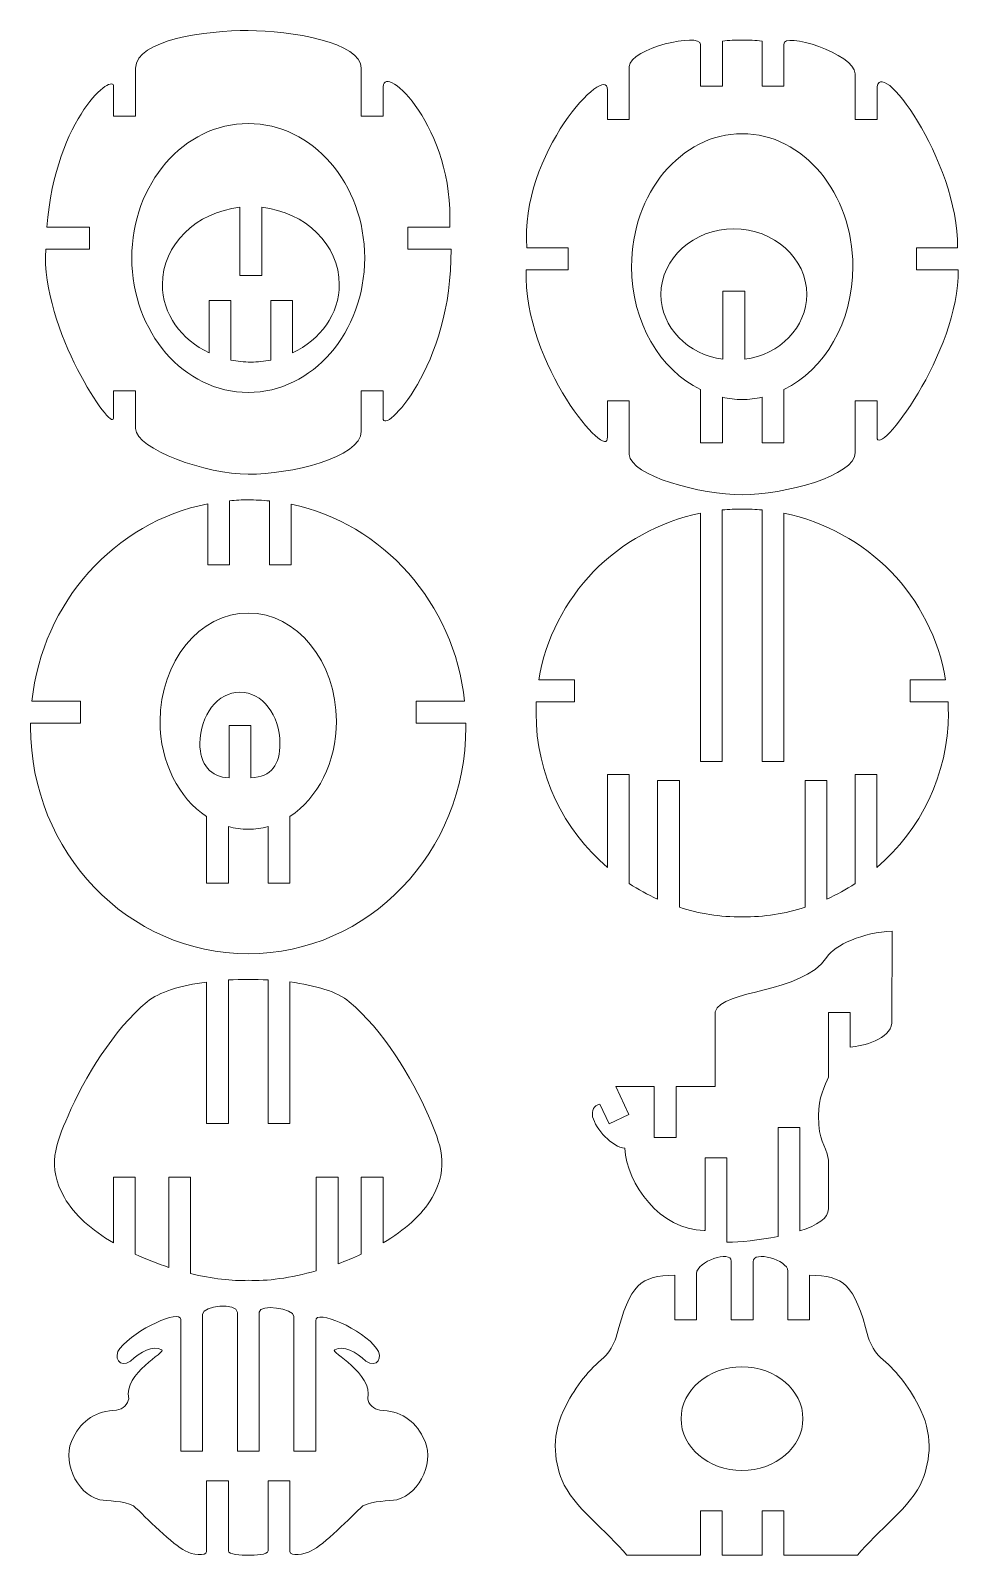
# Model space of a CAD drawing. Header units: inches. Extents: x 47 to 175, y 139 to 348.
import ezdxf

# ---------------------------------------------------------------- set-up
doc = ezdxf.new("R2010")
doc.units = ezdxf.units.IN
doc.header["$MEASUREMENT"] = 0
doc.layers.add('Capa 1', color=7, linetype='Continuous')

msp = doc.modelspace()

# ---------------------------------------------------------------- linework, layer by layer
at = {"layer": 'Capa 1', "lineweight": 20}
for points, knots in [([(77.37, 348.38), (83.12, 348.38), (92.96, 346.74), (92.9, 343.21), (92.9, 343.21), (92.9, 336.63), (92.9, 336.63), (92.9, 336.63), (95.9, 336.63), (95.9, 336.63), (95.9, 336.63), (95.9, 340.65), (95.9, 340.65), (95.99, 344.12), (105.72, 335.07), (105.05, 321.33), (105.05, 321.33), (99.28, 321.33), (99.28, 321.33), (99.28, 321.33), (99.28, 318.33), (99.28, 318.33), (99.28, 318.33), (105.23, 318.33), (105.23, 318.33), (105.42, 302.16), (95.84, 292.6), (95.9, 295.1), (95.9, 295.1), (95.9, 298.86), (95.9, 298.86), (95.9, 298.86), (92.9, 298.86), (92.9, 298.86), (92.9, 298.86), (92.9, 293.28), (92.9, 293.28), (92.83, 289.61), (83.12, 287.38), (77.37, 287.38), (71.62, 287.38), (61.98, 290.81), (61.85, 293.68), (61.85, 293.68), (61.85, 298.86), (61.85, 298.86), (61.85, 298.86), (58.85, 298.86), (58.85, 298.86), (58.85, 298.86), (58.85, 295.1), (58.85, 295.1), (58.74, 293.01), (48.86, 307.32), (49.52, 318.33), (49.52, 318.33), (55.53, 318.33), (55.53, 318.33), (55.53, 318.33), (55.53, 321.33), (55.53, 321.33), (55.53, 321.33), (49.69, 321.33), (49.69, 321.33), (50.88, 336.66), (59.02, 342.73), (58.85, 340.65), (58.85, 340.65), (58.85, 336.63), (58.85, 336.63), (58.85, 336.63), (61.85, 336.63), (61.85, 336.63), (61.85, 336.63), (61.85, 343.21), (61.85, 343.21), (61.98, 347.14), (71.62, 348.38), (77.37, 348.38), (77.37, 348.38), (77.37, 348.38), (77.37, 348.38)], [0, 0, 0, 0, 1, 1, 1, 2, 2, 2, 3, 3, 3, 4, 4, 4, 5, 5, 5, 6, 6, 6, 7, 7, 7, 8, 8, 8, 9, 9, 9, 10, 10, 10, 11, 11, 11, 12, 12, 12, 13, 13, 13, 14, 14, 14, 15, 15, 15, 16, 16, 16, 17, 17, 17, 18, 18, 18, 19, 19, 19, 20, 20, 20, 21, 21, 21, 22, 22, 22, 23, 23, 23, 24, 24, 24, 25, 25, 25, 26, 26, 26, 27, 27, 27, 27]), ([(145.25, 347.07), (146.17, 347.07), (147.08, 347.02), (147.98, 346.93), (147.98, 346.93), (147.98, 340.73), (147.98, 340.73), (147.98, 340.73), (150.98, 340.73), (150.98, 340.73), (150.98, 340.73), (150.98, 346.48), (150.98, 346.48), (150.74, 348.33), (160.73, 345.16), (160.78, 342.45), (160.78, 342.45), (160.78, 336.17), (160.78, 336.17), (160.78, 336.17), (163.78, 336.17), (163.78, 336.17), (163.78, 336.17), (163.78, 340.23), (163.78, 340.23), (163.75, 345.61), (174.99, 330.58), (174.84, 318.49), (174.84, 318.49), (169.19, 318.49), (169.19, 318.49), (169.19, 318.49), (169.19, 315.49), (169.19, 315.49), (169.19, 315.49), (174.94, 315.49), (174.94, 315.49), (175.11, 304.15), (163.76, 289.25), (163.78, 292.51), (163.78, 292.51), (163.78, 297.49), (163.78, 297.49), (163.78, 297.49), (160.78, 297.49), (160.78, 297.49), (160.78, 297.49), (160.78, 290.36), (160.78, 290.36), (160.82, 287.17), (150.94, 284.56), (145.25, 284.56), (139.56, 284.56), (129.88, 287.17), (129.72, 290.1), (129.72, 290.1), (129.72, 297.49), (129.72, 297.49), (129.72, 297.49), (126.72, 297.49), (126.72, 297.49), (126.72, 297.49), (126.72, 292.51), (126.72, 292.51), (127, 288.79), (115.13, 302.43), (115.56, 315.49), (115.56, 315.49), (121.33, 315.49), (121.33, 315.49), (121.33, 315.49), (121.33, 318.49), (121.33, 318.49), (121.33, 318.49), (115.67, 318.49), (115.67, 318.49), (114.52, 331.38), (126.79, 344.19), (126.72, 340.23), (126.72, 340.23), (126.72, 336.17), (126.72, 336.17), (126.72, 336.17), (129.72, 336.17), (129.72, 336.17), (129.72, 336.17), (129.72, 343.44), (129.72, 343.44), (129.84, 345.99), (139.49, 348.14), (139.52, 346.48), (139.52, 346.48), (139.52, 340.73), (139.52, 340.73), (139.52, 340.73), (142.52, 340.73), (142.52, 340.73), (142.52, 340.73), (142.52, 346.93), (142.52, 346.93), (143.42, 347.02), (144.33, 347.07), (145.25, 347.07), (145.25, 347.07), (145.25, 347.07), (145.25, 347.07)], [0, 0, 0, 0, 1, 1, 1, 2, 2, 2, 3, 3, 3, 4, 4, 4, 5, 5, 5, 6, 6, 6, 7, 7, 7, 8, 8, 8, 9, 9, 9, 10, 10, 10, 11, 11, 11, 12, 12, 12, 13, 13, 13, 14, 14, 14, 15, 15, 15, 16, 16, 16, 17, 17, 17, 18, 18, 18, 19, 19, 19, 20, 20, 20, 21, 21, 21, 22, 22, 22, 23, 23, 23, 24, 24, 24, 25, 25, 25, 26, 26, 26, 27, 27, 27, 28, 28, 28, 29, 29, 29, 30, 30, 30, 31, 31, 31, 32, 32, 32, 33, 33, 33, 34, 34, 34, 35, 35, 35, 35]), ([(77.36, 335.6), (86.2, 335.6), (93.36, 327.33), (93.36, 317.12), (93.36, 306.91), (86.2, 298.63), (77.36, 298.63), (68.52, 298.63), (61.36, 306.91), (61.36, 317.12), (61.36, 327.33), (68.52, 335.6), (77.36, 335.6), (77.36, 335.6), (77.36, 335.6), (77.36, 335.6)], [0, 0, 0, 0, 1, 1, 1, 2, 2, 2, 3, 3, 3, 4, 4, 4, 5, 5, 5, 5]), ([(145.25, 334.2), (153.65, 334.2), (160.46, 326.02), (160.46, 315.93), (160.46, 308.28), (156.54, 301.73), (150.98, 299.01), (150.98, 299.01), (150.98, 291.69), (150.98, 291.69), (150.98, 291.69), (147.98, 291.69), (147.98, 291.69), (147.98, 291.69), (147.98, 297.96), (147.98, 297.96), (147.1, 297.76), (146.18, 297.66), (145.25, 297.66), (144.32, 297.66), (143.4, 297.77), (142.52, 297.96), (142.52, 297.96), (142.52, 291.69), (142.52, 291.69), (142.52, 291.69), (139.52, 291.69), (139.52, 291.69), (139.52, 291.69), (139.52, 299.01), (139.52, 299.01), (133.96, 301.73), (130.04, 308.28), (130.04, 315.93), (130.04, 326.02), (136.85, 334.2), (145.25, 334.2), (145.25, 334.2), (145.25, 334.2), (145.25, 334.2)], [0, 0, 0, 0, 1, 1, 1, 2, 2, 2, 3, 3, 3, 4, 4, 4, 5, 5, 5, 6, 6, 6, 7, 7, 7, 8, 8, 8, 9, 9, 9, 10, 10, 10, 11, 11, 11, 12, 12, 12, 13, 13, 13, 13]), ([(79.22, 324.08), (85.22, 323.43), (89.87, 318.93), (89.87, 313.48), (89.87, 309.41), (87.27, 305.86), (83.45, 304.06), (83.45, 304.06), (83.45, 311.28), (83.45, 311.28), (83.45, 311.28), (80.45, 311.28), (80.45, 311.28), (80.45, 311.28), (80.45, 303.07), (80.45, 303.07), (79.57, 302.9), (78.66, 302.8), (77.72, 302.8), (76.78, 302.8), (75.86, 302.9), (74.98, 303.07), (74.98, 303.07), (74.98, 311.28), (74.98, 311.28), (74.98, 311.28), (71.98, 311.28), (71.98, 311.28), (71.98, 311.28), (71.98, 304.06), (71.98, 304.06), (68.16, 305.86), (65.56, 309.41), (65.56, 313.48), (65.56, 318.93), (70.21, 323.43), (76.22, 324.08), (76.22, 324.08), (76.22, 314.71), (76.22, 314.71), (76.22, 314.71), (79.22, 314.71), (79.22, 314.71), (79.22, 314.71), (79.22, 324.08), (79.22, 324.08), (79.22, 324.08), (79.22, 324.08), (79.22, 324.08)], [0, 0, 0, 0, 1, 1, 1, 2, 2, 2, 3, 3, 3, 4, 4, 4, 5, 5, 5, 6, 6, 6, 7, 7, 7, 8, 8, 8, 9, 9, 9, 10, 10, 10, 11, 11, 11, 12, 12, 12, 13, 13, 13, 14, 14, 14, 15, 15, 15, 16, 16, 16, 16]), ([(144.1, 321.12), (149.64, 321.12), (154.12, 317.08), (154.12, 312.1), (154.12, 307.58), (150.42, 303.83), (145.6, 303.18), (145.6, 303.18), (145.6, 312.56), (145.6, 312.56), (145.6, 312.56), (142.6, 312.56), (142.6, 312.56), (142.6, 312.56), (142.6, 303.18), (142.6, 303.18), (137.78, 303.83), (134.08, 307.58), (134.08, 312.1), (134.08, 317.08), (138.57, 321.12), (144.1, 321.12), (144.1, 321.12), (144.1, 321.12), (144.1, 321.12)], [0, 0, 0, 0, 1, 1, 1, 2, 2, 2, 3, 3, 3, 4, 4, 4, 5, 5, 5, 6, 6, 6, 7, 7, 7, 8, 8, 8, 8]), ([(77.36, 283.86), (78.34, 283.86), (79.3, 283.81), (80.26, 283.71), (80.26, 283.71), (80.26, 274.92), (80.26, 274.92), (80.26, 274.92), (83.26, 274.92), (83.26, 274.92), (83.26, 274.92), (83.26, 283.25), (83.26, 283.25), (95.88, 280.62), (105.64, 269.71), (107.09, 256.18), (107.09, 256.18), (100.43, 256.18), (100.43, 256.18), (100.43, 256.18), (100.43, 253.18), (100.43, 253.18), (100.43, 253.18), (107.28, 253.18), (107.28, 253.18), (107.28, 253.01), (107.28, 252.83), (107.28, 252.66), (107.28, 235.43), (93.88, 221.46), (77.36, 221.46), (60.83, 221.46), (47.44, 235.43), (47.44, 252.66), (47.44, 252.83), (47.44, 253.01), (47.44, 253.18), (47.44, 253.18), (54.29, 253.18), (54.29, 253.18), (54.29, 253.18), (54.29, 256.18), (54.29, 256.18), (54.29, 256.18), (47.62, 256.18), (47.62, 256.18), (49.09, 269.83), (59.01, 280.81), (71.79, 283.32), (71.79, 283.32), (71.79, 274.92), (71.79, 274.92), (71.79, 274.92), (74.79, 274.92), (74.79, 274.92), (74.79, 274.92), (74.79, 283.74), (74.79, 283.74), (75.64, 283.82), (76.49, 283.86), (77.36, 283.86), (77.36, 283.86), (77.36, 283.86), (77.36, 283.86)], [0, 0, 0, 0, 1, 1, 1, 2, 2, 2, 3, 3, 3, 4, 4, 4, 5, 5, 5, 6, 6, 6, 7, 7, 7, 8, 8, 8, 9, 9, 9, 10, 10, 10, 11, 11, 11, 12, 12, 12, 13, 13, 13, 14, 14, 14, 15, 15, 15, 16, 16, 16, 17, 17, 17, 18, 18, 18, 19, 19, 19, 20, 20, 20, 21, 21, 21, 21]), ([(145.25, 282.6), (146.17, 282.6), (147.08, 282.55), (147.98, 282.47), (147.98, 282.47), (147.98, 247.89), (147.98, 247.89), (147.98, 247.89), (150.98, 247.89), (150.98, 247.89), (150.98, 247.89), (150.98, 282.02), (150.98, 282.02), (162.41, 279.7), (171.32, 270.57), (173.21, 259.1), (173.21, 259.1), (168.32, 259.1), (168.32, 259.1), (168.32, 259.1), (168.32, 256.1), (168.32, 256.1), (168.32, 256.1), (173.54, 256.1), (173.54, 256.1), (173.57, 255.59), (173.58, 255.08), (173.58, 254.56), (173.58, 246.08), (169.78, 238.48), (163.77, 233.34), (163.77, 233.34), (163.77, 246.11), (163.77, 246.11), (163.77, 246.11), (160.77, 246.11), (160.77, 246.11), (160.77, 246.11), (160.77, 231.1), (160.77, 231.1), (159.54, 230.3), (158.24, 229.59), (156.88, 228.98), (156.88, 228.98), (156.88, 245.26), (156.88, 245.26), (156.88, 245.26), (153.88, 245.26), (153.88, 245.26), (153.88, 245.26), (153.88, 227.85), (153.88, 227.85), (151.16, 226.98), (148.26, 226.52), (145.25, 226.52), (142.24, 226.52), (139.33, 226.98), (136.61, 227.85), (136.61, 227.85), (136.61, 245.26), (136.61, 245.26), (136.61, 245.26), (133.61, 245.26), (133.61, 245.26), (133.61, 245.26), (133.61, 228.99), (133.61, 228.99), (132.25, 229.59), (130.95, 230.3), (129.72, 231.1), (129.72, 231.1), (129.72, 246.11), (129.72, 246.11), (129.72, 246.11), (126.72, 246.11), (126.72, 246.11), (126.72, 246.11), (126.72, 233.34), (126.72, 233.34), (120.71, 238.48), (116.91, 246.08), (116.91, 254.56), (116.91, 255.08), (116.92, 255.59), (116.95, 256.1), (116.95, 256.1), (122.18, 256.1), (122.18, 256.1), (122.18, 256.1), (122.18, 259.1), (122.18, 259.1), (122.18, 259.1), (117.28, 259.1), (117.28, 259.1), (119.17, 270.57), (128.09, 279.7), (139.51, 282.02), (139.51, 282.02), (139.51, 247.89), (139.51, 247.89), (139.51, 247.89), (142.51, 247.89), (142.51, 247.89), (142.51, 247.89), (142.51, 282.47), (142.51, 282.47), (143.41, 282.55), (144.32, 282.6), (145.25, 282.6), (145.25, 282.6), (145.25, 282.6), (145.25, 282.6)], [0, 0, 0, 0, 1, 1, 1, 2, 2, 2, 3, 3, 3, 4, 4, 4, 5, 5, 5, 6, 6, 6, 7, 7, 7, 8, 8, 8, 9, 9, 9, 10, 10, 10, 11, 11, 11, 12, 12, 12, 13, 13, 13, 14, 14, 14, 15, 15, 15, 16, 16, 16, 17, 17, 17, 18, 18, 18, 19, 19, 19, 20, 20, 20, 21, 21, 21, 22, 22, 22, 23, 23, 23, 24, 24, 24, 25, 25, 25, 26, 26, 26, 27, 27, 27, 28, 28, 28, 29, 29, 29, 30, 30, 30, 31, 31, 31, 32, 32, 32, 33, 33, 33, 34, 34, 34, 35, 35, 35, 36, 36, 36, 37, 37, 37, 37]), ([(77.36, 268.3), (84.05, 268.3), (89.48, 261.64), (89.48, 253.43), (89.48, 247.77), (86.89, 242.84), (83.09, 240.33), (83.09, 240.33), (83.09, 231.17), (83.09, 231.17), (83.09, 231.17), (80.09, 231.17), (80.09, 231.17), (80.09, 231.17), (80.09, 238.95), (80.09, 238.95), (79.21, 238.7), (78.3, 238.57), (77.36, 238.57), (76.42, 238.57), (75.5, 238.7), (74.63, 238.95), (74.63, 238.95), (74.63, 231.17), (74.63, 231.17), (74.63, 231.17), (71.63, 231.17), (71.63, 231.17), (71.63, 231.17), (71.63, 240.33), (71.63, 240.33), (67.82, 242.84), (65.24, 247.77), (65.24, 253.43), (65.24, 261.64), (70.67, 268.3), (77.36, 268.3), (77.36, 268.3), (77.36, 268.3), (77.36, 268.3)], [0, 0, 0, 0, 1, 1, 1, 2, 2, 2, 3, 3, 3, 4, 4, 4, 5, 5, 5, 6, 6, 6, 7, 7, 7, 8, 8, 8, 9, 9, 9, 10, 10, 10, 11, 11, 11, 12, 12, 12, 13, 13, 13, 13]), ([(76.22, 257.43), (79.26, 257.43), (81.72, 254.27), (81.72, 250.38), (81.72, 247.51), (80.59, 245.74), (77.72, 245.66), (77.72, 245.66), (77.72, 252.84), (77.72, 252.84), (77.72, 252.84), (74.72, 252.84), (74.72, 252.84), (74.72, 252.84), (74.72, 245.66), (74.72, 245.66), (72.21, 245.69), (70.71, 247.51), (70.71, 250.38), (70.71, 254.27), (73.18, 257.43), (76.22, 257.43), (76.22, 257.43), (76.22, 257.43), (76.22, 257.43)], [0, 0, 0, 0, 1, 1, 1, 2, 2, 2, 3, 3, 3, 4, 4, 4, 5, 5, 5, 6, 6, 6, 7, 7, 7, 8, 8, 8, 8]), ([(165.84, 224.56), (161.94, 224.44), (157.89, 222.63), (156.9, 221), (153.32, 215.81), (142.58, 216.68), (141.51, 213.47), (141.51, 213.47), (141.51, 203.21), (141.51, 203.21), (141.51, 203.21), (136.15, 203.21), (136.15, 203.21), (136.15, 203.21), (136.15, 196.21), (136.15, 196.21), (136.15, 196.21), (133.15, 196.21), (133.15, 196.21), (133.15, 196.21), (133.15, 203.21), (133.15, 203.21), (133.15, 203.21), (127.88, 203.21), (127.88, 203.21), (127.88, 203.21), (129.67, 199.35), (129.67, 199.35), (129.67, 199.35), (126.95, 198.09), (126.95, 198.09), (126.95, 198.09), (125.69, 200.79), (125.69, 200.79), (124.82, 200.66), (124.53, 199.84), (124.69, 199.06), (125.1, 197.36), (127.39, 194.87), (129.11, 194.73), (129.37, 189.83), (134, 183.46), (140.02, 183.43), (140.06, 183.43), (140.1, 183.43), (140.14, 183.43), (140.14, 183.43), (140.14, 193.42), (140.14, 193.42), (140.14, 193.42), (143.14, 193.42), (143.14, 193.42), (143.14, 193.42), (143.14, 181.82), (143.14, 181.82), (143.18, 181.82), (143.22, 181.81), (143.26, 181.81), (144.84, 181.81), (147.55, 182.08), (150.18, 182.61), (150.18, 182.61), (150.18, 197.57), (150.18, 197.57), (150.18, 197.57), (153.18, 197.57), (153.18, 197.57), (153.18, 197.57), (153.18, 183.36), (153.18, 183.36), (155.59, 184.11), (157.11, 185.12), (157.11, 186.4), (157.11, 186.4), (157.11, 193.1), (157.11, 193.1), (156.6, 195.65), (155.78, 195.4), (155.73, 199.21), (155.69, 201.67), (156.66, 203.39), (157.11, 204.52), (157.11, 204.52), (157.11, 213.41), (157.11, 213.41), (157.11, 213.41), (160.11, 213.41), (160.11, 213.41), (160.11, 213.41), (160.11, 208.62), (160.11, 208.62), (161.8, 208.75), (165.65, 209.73), (165.81, 211.91), (165.81, 211.91), (165.84, 224.56), (165.84, 224.56), (165.84, 224.56), (165.84, 224.56), (165.84, 224.56)], [0, 0, 0, 0, 1, 1, 1, 2, 2, 2, 3, 3, 3, 4, 4, 4, 5, 5, 5, 6, 6, 6, 7, 7, 7, 8, 8, 8, 9, 9, 9, 10, 10, 10, 11, 11, 11, 12, 12, 12, 13, 13, 13, 14, 14, 14, 15, 15, 15, 16, 16, 16, 17, 17, 17, 18, 18, 18, 19, 19, 19, 20, 20, 20, 21, 21, 21, 22, 22, 22, 23, 23, 23, 24, 24, 24, 25, 25, 25, 26, 26, 26, 27, 27, 27, 28, 28, 28, 29, 29, 29, 30, 30, 30, 31, 31, 31, 32, 32, 32, 33, 33, 33, 33]), ([(77.36, 176.58), (75.19, 176.45), (72.39, 176.78), (69.43, 177.5), (69.43, 177.5), (69.43, 190.74), (69.43, 190.74), (69.43, 190.74), (66.43, 190.74), (66.43, 190.74), (66.43, 190.74), (66.43, 178.35), (66.43, 178.35), (64.88, 178.86), (63.32, 179.46), (61.83, 180.15), (61.83, 180.15), (61.83, 190.74), (61.83, 190.74), (61.83, 190.74), (58.83, 190.74), (58.83, 190.74), (58.83, 190.74), (58.83, 181.72), (58.83, 181.72), (55.89, 183.45), (53.44, 185.56), (52.09, 187.95), (49.65, 192.29), (50.91, 195.27), (52.59, 199.18), (54.86, 204.43), (58.86, 211.03), (63.47, 214.87), (65.07, 216.21), (68.11, 217.11), (71.63, 217.58), (71.63, 217.58), (71.63, 198.13), (71.63, 198.13), (71.63, 198.13), (74.63, 198.13), (74.63, 198.13), (74.63, 198.13), (74.63, 217.86), (74.63, 217.86), (76.43, 217.97), (78.29, 217.97), (80.09, 217.86), (80.09, 217.86), (80.09, 198.13), (80.09, 198.13), (80.09, 198.13), (83.09, 198.13), (83.09, 198.13), (83.09, 198.13), (83.09, 217.59), (83.09, 217.59), (86.6, 217.13), (89.62, 216.23), (91.25, 214.87), (95.85, 211.03), (99.86, 204.43), (102.13, 199.18), (103.81, 195.27), (105.07, 192.29), (102.63, 187.95), (101.28, 185.56), (98.83, 183.45), (95.89, 181.72), (95.89, 181.72), (95.89, 190.74), (95.89, 190.74), (95.89, 190.74), (92.89, 190.74), (92.89, 190.74), (92.89, 190.74), (92.89, 180.15), (92.89, 180.15), (91.85, 179.67), (90.78, 179.23), (89.7, 178.84), (89.7, 178.84), (89.7, 190.74), (89.7, 190.74), (89.7, 190.74), (86.7, 190.74), (86.7, 190.74), (86.7, 190.74), (86.7, 177.88), (86.7, 177.88), (83.23, 176.89), (79.87, 176.42), (77.36, 176.58), (77.36, 176.58), (77.36, 176.58), (77.36, 176.58)], [0, 0, 0, 0, 1, 1, 1, 2, 2, 2, 3, 3, 3, 4, 4, 4, 5, 5, 5, 6, 6, 6, 7, 7, 7, 8, 8, 8, 9, 9, 9, 10, 10, 10, 11, 11, 11, 12, 12, 12, 13, 13, 13, 14, 14, 14, 15, 15, 15, 16, 16, 16, 17, 17, 17, 18, 18, 18, 19, 19, 19, 20, 20, 20, 21, 21, 21, 22, 22, 22, 23, 23, 23, 24, 24, 24, 25, 25, 25, 26, 26, 26, 27, 27, 27, 28, 28, 28, 29, 29, 29, 30, 30, 30, 31, 31, 31, 32, 32, 32, 32]), ([(145.25, 138.78), (145.25, 138.78), (142.51, 138.78), (142.51, 138.78), (142.51, 138.78), (142.51, 144.88), (142.51, 144.88), (142.51, 144.88), (139.51, 144.88), (139.51, 144.88), (139.51, 144.88), (139.51, 138.78), (139.51, 138.78), (139.51, 138.78), (129.39, 138.78), (129.39, 138.78), (126.77, 142.03), (121.88, 145.54), (120.5, 149.07), (119.35, 151.88), (118.95, 155.53), (121.04, 159.38), (122.34, 161.99), (124.33, 164.46), (126.23, 165.94), (127.02, 166.77), (127.58, 167.63), (127.92, 168.77), (129.89, 176.21), (131.24, 177.17), (135.98, 177.26), (135.98, 177.26), (135.98, 171.16), (135.98, 171.16), (135.98, 171.16), (138.98, 171.16), (138.98, 171.16), (138.98, 171.16), (138.98, 177.51), (138.98, 177.51), (138.98, 179.17), (143.75, 180.76), (143.75, 179.2), (143.75, 179.2), (143.75, 171.16), (143.75, 171.16), (143.75, 171.16), (146.75, 171.16), (146.75, 171.16), (146.75, 171.16), (146.75, 179.12), (146.75, 179.12), (146.75, 180.73), (151.52, 179.39), (151.52, 177.85), (151.52, 177.85), (151.52, 171.16), (151.52, 171.16), (151.52, 171.16), (154.52, 171.16), (154.52, 171.16), (154.52, 171.16), (154.52, 177.26), (154.52, 177.26), (159.25, 177.17), (160.6, 176.21), (162.57, 168.77), (162.91, 167.63), (163.47, 166.77), (164.26, 165.94), (166.16, 164.46), (168.15, 161.99), (169.46, 159.38), (171.54, 155.53), (171.14, 151.88), (169.99, 149.07), (168.62, 145.54), (163.72, 142.03), (161.1, 138.78), (161.1, 138.78), (150.98, 138.78), (150.98, 138.78), (150.98, 138.78), (150.98, 144.88), (150.98, 144.88), (150.98, 144.88), (147.98, 144.88), (147.98, 144.88), (147.98, 144.88), (147.98, 138.78), (147.98, 138.78), (147.98, 138.78), (145.25, 138.78), (145.25, 138.78), (145.25, 138.78), (145.25, 138.78), (145.25, 138.78)], [0, 0, 0, 0, 1, 1, 1, 2, 2, 2, 3, 3, 3, 4, 4, 4, 5, 5, 5, 6, 6, 6, 7, 7, 7, 8, 8, 8, 9, 9, 9, 10, 10, 10, 11, 11, 11, 12, 12, 12, 13, 13, 13, 14, 14, 14, 15, 15, 15, 16, 16, 16, 17, 17, 17, 18, 18, 18, 19, 19, 19, 20, 20, 20, 21, 21, 21, 22, 22, 22, 23, 23, 23, 24, 24, 24, 25, 25, 25, 26, 26, 26, 27, 27, 27, 28, 28, 28, 29, 29, 29, 30, 30, 30, 31, 31, 31, 32, 32, 32, 32]), ([(77.36, 138.78), (76.39, 138.78), (74.61, 138.87), (74.63, 139.39), (74.63, 139.39), (74.63, 148.99), (74.63, 148.99), (74.63, 148.99), (71.63, 148.99), (71.63, 148.99), (71.63, 148.99), (71.63, 139.27), (71.63, 139.27), (71.63, 138.61), (69.58, 138.81), (68.71, 139.4), (67.04, 140.09), (63.24, 144.09), (61.59, 145.57), (60.2, 146.3), (58.04, 146.2), (56.94, 146.4), (53.64, 147.29), (51.56, 152.01), (53.35, 155), (54.46, 157.34), (56.53, 158.62), (59.27, 158.73), (60.11, 158.84), (60.87, 159.57), (60.93, 160.3), (60.16, 163.82), (66.19, 166.72), (65.48, 167.01), (64.25, 167.68), (62.53, 166.74), (61.18, 165.44), (59.65, 164.41), (58.75, 166.05), (59.73, 167.22), (61.88, 169.89), (68.01, 172.63), (68.09, 171.18), (68.09, 171.18), (68.09, 153.09), (68.09, 153.09), (68.09, 153.09), (71.09, 153.09), (71.09, 153.09), (71.09, 153.09), (71.09, 171.92), (71.09, 171.92), (71.1, 173.07), (75.81, 173.61), (75.86, 172.14), (75.86, 172.14), (75.86, 153.09), (75.86, 153.09), (75.86, 153.09), (78.86, 153.09), (78.86, 153.09), (78.86, 153.09), (78.86, 172.19), (78.86, 172.19), (78.91, 173.32), (83.62, 172.79), (83.63, 171.58), (83.63, 171.58), (83.63, 153.09), (83.63, 153.09), (83.63, 153.09), (86.63, 153.09), (86.63, 153.09), (86.63, 153.09), (86.63, 171.01), (86.63, 171.01), (86.54, 172.74), (93.18, 169.78), (94.99, 167.22), (95.97, 166.05), (95.07, 164.41), (93.54, 165.44), (92.19, 166.74), (90.46, 167.68), (89.24, 167.01), (88.52, 166.72), (94.56, 163.82), (93.79, 160.3), (93.85, 159.57), (94.6, 158.84), (95.44, 158.73), (98.19, 158.62), (100.26, 157.34), (101.37, 155), (103.15, 152.01), (101.07, 147.29), (97.78, 146.4), (96.68, 146.2), (94.51, 146.3), (93.13, 145.57), (91.48, 144.09), (87.68, 140.09), (86.01, 139.4), (85.14, 138.81), (83.08, 138.64), (83.09, 139.27), (83.09, 139.27), (83.09, 148.99), (83.09, 148.99), (83.09, 148.99), (80.09, 148.99), (80.09, 148.99), (80.09, 148.99), (80.09, 139.39), (80.09, 139.39), (80.08, 138.81), (78.32, 138.78), (77.36, 138.78), (77.36, 138.78), (77.36, 138.78), (77.36, 138.78)], [0, 0, 0, 0, 1, 1, 1, 2, 2, 2, 3, 3, 3, 4, 4, 4, 5, 5, 5, 6, 6, 6, 7, 7, 7, 8, 8, 8, 9, 9, 9, 10, 10, 10, 11, 11, 11, 12, 12, 12, 13, 13, 13, 14, 14, 14, 15, 15, 15, 16, 16, 16, 17, 17, 17, 18, 18, 18, 19, 19, 19, 20, 20, 20, 21, 21, 21, 22, 22, 22, 23, 23, 23, 24, 24, 24, 25, 25, 25, 26, 26, 26, 27, 27, 27, 28, 28, 28, 29, 29, 29, 30, 30, 30, 31, 31, 31, 32, 32, 32, 33, 33, 33, 34, 34, 34, 35, 35, 35, 36, 36, 36, 37, 37, 37, 38, 38, 38, 39, 39, 39, 40, 40, 40, 40]), ([(145.22, 164.67), (149.85, 164.67), (153.6, 161.48), (153.6, 157.55), (153.6, 153.62), (149.85, 150.44), (145.22, 150.44), (140.59, 150.44), (136.84, 153.62), (136.84, 157.55), (136.84, 161.48), (140.59, 164.67), (145.22, 164.67), (145.22, 164.67), (145.22, 164.67), (145.22, 164.67)], [0, 0, 0, 0, 1, 1, 1, 2, 2, 2, 3, 3, 3, 4, 4, 4, 5, 5, 5, 5])]:
    msp.add_open_spline(points, degree=3, knots=knots, dxfattribs=at)

doc.saveas('drawing.dxf')
